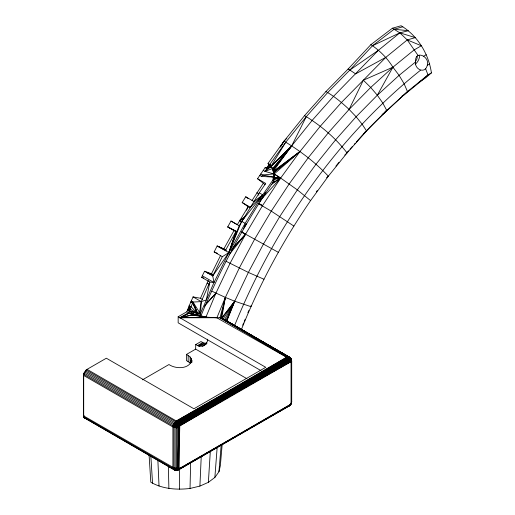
<?xml version="1.0" encoding="UTF-8"?>
<svg xmlns="http://www.w3.org/2000/svg" width="515" height="515" viewBox="0 0 515 515"><rect width="100%" height="100%" fill="white"/><g stroke="black" fill="none" stroke-linecap="round" stroke-linejoin="round"><path stroke-width="0.77" d="M290.898 404.185L179.78 468.405C179.233 470.253 176.761 470.44 175.158 470.189L175.139 424.965L176.407 423.684L289.243 359.805L290.898 361.53L291.052 362.663C293.074 360.32 289.7 355.331 286.765 357.198L177.308 421.573L176.407 422.487L176.407 470.356L178.879 469.699L289.243 405.981L291.284 403.741L291.702 401.7L291.702 361.24L291.284 359.2L290.267 357.79L221.669 318.122L219.976 317.742L179.909 317.761L188.567 312.785L196.209 314.845L198.983 313.622L179.909 317.761L189.127 313.081L192.79 315.167L205.955 317.105L216.873 317.8L287.673 357.854L289.243 359.805L290.145 362.142L291.052 362.663L291.052 403.123L290.666 404.693L288.516 406.206L290.273 405.138L291.284 403.741L291.702 401.7L291.554 400.947L291.419 403.084L289.791 405.434M220.446 318.013L286.765 357.198L175.486 421.573L173.355 424.688L172.905 426.967L172.905 467.427L173.355 469.184L176.407 470.356L177.308 469.835M291.554 360.487L291.548 402.434L290.273 405.138L178.151 469.925L176.407 470.285L173.928 469.693L84.029 417.614L83.578 415.856L83.578 375.396L84.022 373.118L86.16 370.002L87.074 369.339L177.308 421.573L178.879 423.523L178.879 469.699M415.547 61.98C414.408 69.248 424.92 74.244 427.173 65.746C430.534 56.515 414.594 49.202 415.547 61.98L399.099 75.351L377.321 95.211L356.116 116.757L335.632 139.803L315.991 164.246L297.335 189.881L279.761 216.577L263.403 244.142L248.365 272.429L234.724 301.217L223.22 318.83L289.23 356.953L290.685 358.26L290.273 360.648L179.78 425.86L178.872 427.431L177.643 470.182L290.145 404.687L289.803 405.46L179.78 468.405L176.407 469.487L173.027 468.399L83.7 416.828L83.713 415.238M84.022 373.118L84.016 374.708L84.022 373.118L173.935 424.959L176.407 427.81L178.872 427.431M84.029 417.614L84.048 416.011L84.029 417.614L174.643 469.925L175.158 470.189L173.027 468.399L173.935 467.884L176.407 468.264L178.866 467.89L179.78 468.405L177.643 470.182M175.486 469.841L176.407 470.285L173.928 469.693L173.928 423.523L84.602 371.952M83.7 416.828L83.7 374.283L173.027 425.853L173.935 424.959L175.139 424.965L174.643 422.48L85.316 370.909M265.798 192.346L263.873 195.777C239.578 233.347 218.727 273.079 201.558 314.388L200.773 314.929L200.638 313.12L199.524 312.483L197.483 313.448L189.147 310.326L189.237 305.685L193.061 296.878L200.483 298.288L202.44 299.415M173.928 423.523L178.879 423.523L179.78 425.86L178.866 467.89L176.394 470.073L175.139 469.931L176.407 469.487M149.093 455.015L150.805 482.207C162.56 489.044 176.774 490.061 190.035 488.452L190.634 462.779M177.681 468.174L177.643 423.665L178.151 422.48L287.673 357.854L288.844 357.571L289.939 358.137L291.419 359.837L291.702 361.24L289.797 357.487L223.22 318.83M241.213 330.006C259.296 284.402 282.857 241.065 310.571 200.605L297.335 189.881L280.662 178.055L274.469 177.591L273.735 181.383L259.747 201.629M190.035 488.452L199.904 486.089L201.236 456.496M191.651 362.579C192.623 358.813 189.572 355.871 186.411 354.468L186.411 360.526L190.125 363.017L191.342 358.678L191.348 362.457M199.904 486.089L208.369 482.33L210.332 451.146M208.369 482.33L214.864 477.45L217.195 446.988M214.864 477.45L218.939 471.753L221.154 445.404M222.19 444.2L220.356 465.65L218.939 471.753M251.133 305.363L250.947 306.65L234.724 301.217L221.856 318.212L288.516 356.74L289.939 358.137L290.145 362.142L179.78 425.86L175.145 426.253L173.027 425.853M272.628 182.291L273.735 181.383C274.051 175.023 274.257 167.002 268.006 163.422L284.016 141.181L304.532 115.65L325.937 91.561L348.108 69.049L370.871 44.657L392.385 28.222L401.082 25.75C417.652 35.69 428.673 53.908 431.422 72.879L425.847 77.707L419.249 82.072M191.567 362.618L191.773 360.513C188.902 369.455 175.583 369.055 168.952 364.543L142.481 379.832M208.678 285.651L208.897 284.126L207.146 283.115L208.375 280.295M207.693 339.185L207.378 341.342L205.504 344.496L202.614 346.183L198.932 346.202L195.681 344.599L195.681 349.119L246.891 378.686M200.773 314.929L198.384 313.551L199.524 312.483L201.243 301.61L209.83 282.033L213.97 282.529L228.834 252.633L245.127 223.336L262.74 194.863L272.641 180.43L273.465 177.076L262.508 175.023L260.757 174.019L257.526 178.724L265.096 184.647M83.578 375.396L172.905 426.967L176.407 427.81L178.885 424.959L290.145 362.142L290.898 361.53L291.419 359.837L290.685 358.26M392.385 28.222L399.84 32.851L407.249 39.919L421.36 45.758L414.131 49.929L392.906 67.195L370.703 87.46L349.093 109.405L328.222 132.883L308.208 157.796L289.179 183.932L271.276 211.144L254.603 239.243L239.269 268.083L225.364 297.413L221.669 318.122L287.666 356.805L288.844 357.571L288.516 358.762L178.879 423.523L289.803 360.97L179.439 424.682L289.243 359.805L289.791 358.916L290.666 359.734M211.736 291.11L225.364 297.413L220.935 317.948L287.666 356.805L287.673 357.854L177.308 421.573L175.486 421.573L86.16 370.002M291.284 359.2L289.797 357.487M226.793 320.922L234.724 301.217L225.364 297.413L219.976 317.742L287.666 356.805M193.061 296.878L201.243 301.61L200.638 313.12L213.97 282.529L212.753 275.976L228.834 252.633L236.166 231.184L227.72 226.928L231.003 221.032L239.269 225.821M191.258 301.05L193.003 302.06L201.243 301.61L206.341 299.91L209.83 282.033L201.648 277.308L202.305 275.795L204.571 271.251L212.753 275.976L222.338 256.67L228.834 252.633L236.166 231.184M260.873 370.568L178.158 322.815L178.158 316.751L186.816 311.775L189.237 305.685L190.988 306.689L197.483 313.448L195.011 314.684L192.082 314.762L179.909 317.761L189.23 313.139L205.955 317.105L215.927 293.17L230.025 263.41L245.584 234.177L262.489 205.665L280.662 178.055L299.949 151.552L320.253 126.291L341.426 102.466L385.857 57.326L407.249 39.919L415.302 37.614L399.84 32.851L372.622 45.661L349.852 70.059L327.688 92.565L306.283 116.66L285.761 142.192L269.751 164.433L270.826 165.412L268.006 163.422M222.338 256.67L214.156 251.944L217.156 245.925L228.834 252.633L239.185 225.757L259.257 192.855L265.708 183.449L257.526 178.724M190.795 302.118L192.546 303.123L189.127 311.292L197.483 313.448L193.003 302.06L192.81 302.505L197.483 313.448L189.179 308.491L187.383 310.281L195.011 314.684L198.983 313.622M226.735 320.787L234.724 301.217L221.669 318.122L289.803 357.462L290.151 358.234M228.834 252.633L241.644 221.328L262.74 194.863L259.257 192.855M216.873 317.8L225.364 297.413M234.595 325.519C274.675 227.263 337.222 136.803 420.446 70.278M242.713 325.158L243.621 322.969M244.232 321.508L245.146 319.319M247.882 312.747L248.797 310.558M200.483 298.288L207.146 283.115M197.258 313.757L196.691 315.026L192.79 315.167L196.209 314.845L205.955 317.105L179.909 317.761M246.556 210.21L248.166 206.702L242.185 202.53L245.732 196.775L253.921 201.5L262.74 194.863L250.367 207.255L242.185 202.53M225.898 320.246L234.724 301.217L224.546 319.783M310.571 200.605L328.345 176.188L347.052 152.923L366.551 130.977L362.051 124.076L356.116 116.757L349.093 109.405L363.352 80.211L392.906 67.195L399.099 75.351L404.043 83.636L407.487 91.548C389.977 107.867 372.004 123.8 356.38 142.005M204.571 271.251L211.498 273.748L220.568 255.485M260.79 199.865L280.662 178.055L274.45 177.475L274.373 174.476L273.517 170.819L291.683 145.854L306.283 116.66L304.532 115.65M265.676 192.198L262.431 197.535M197.148 313.609L196.234 315.154L194.94 315.006L205.955 317.105M231.003 221.032L237.306 224.688L248.166 206.702L250.129 207.835M217.156 245.925L223.877 248.809L234.125 230.411L227.72 226.928L235.902 231.653L225.338 250.651M365.225 131.859L363.764 133.694L386.752 110.455L382.774 103.039L377.321 95.211L392.906 67.195C387.344 58.156 379.71 50.476 370.871 44.657M280.707 146.601L284.016 141.181L286.829 138.329M326.568 177.727L328.345 176.188C315.862 162.92 301.275 151.7 285.761 142.192L270.993 166.229L266.834 168.733L265.019 171.36L263.274 170.349L260.757 174.019M252.015 200.502L263.133 183.514M243.363 228.776L246.35 224.089L244.85 225.763L246.35 224.089M280.173 147.155L284.016 141.181L285.761 142.192M263.274 170.349L265.083 167.723L266.834 168.733L269.339 164.98L270.993 166.229L291.683 145.854L312.161 120.381L333.527 96.337L378.345 50.341L399.84 32.851L408.401 30.733L394.136 29.226L372.622 45.661M265.083 167.723L267.002 167.439L269.075 164.401L269.081 165.952M259.779 175.441L261.53 176.452L262.508 175.023L273.748 173.928L280.662 178.055L271.102 184.692M291.284 402.299L291.702 401.7M197.567 313.79L196.691 315.026L197.734 313.841M316.281 191.857L317.221 190.569M197.657 313.738L196.691 315.026L197.689 313.777M177.681 427.72L178.789 426.253M274.45 177.475L273.748 173.928L265.019 171.36L271.218 166.493L273.15 169.815L291.683 145.854L271.218 166.493L266.834 168.733L271.025 166.339L291.683 145.854L273.214 169.982L274.373 174.476L274.456 177.714L280.662 178.055L272.467 182.896M229.04 254.835L245.584 234.177L278.261 252.292M335.922 166.094L338.876 162.418M266.834 168.733L271.115 166.403L291.683 145.854L272.86 169.004L272.583 168.508L265.019 171.36M291.683 145.854L272.583 168.508L273.748 173.928M382.046 114.298L383.424 113.731L386.475 110.178M204.494 306.168L215.927 293.17L206.457 303.284M346.363 153.29L348.475 150.914M350.052 149.131L352.163 146.756M354.275 144.38L355.331 143.196M231.235 250.271L245.584 234.177L241.651 231.641M232.078 248.848L245.584 234.177L241.335 232.194M173.935 424.959L175.158 423.671M189.237 305.685L189.784 307.893L189.179 308.491L189.507 310.339M383.424 113.731L407.487 91.548L427.978 74.862L431.422 72.879M173.935 427.424L176.394 424.959L178.885 424.959L179.78 425.86M344.78 155.073L347.052 152.923C335.947 138.387 321.772 126.31 306.283 116.66M289.243 405.981L289.803 405.46M178.789 468.908L176.407 470.356M261.53 176.452L273.465 177.076L274.276 179.259L280.662 178.055L274.244 173.916L299.949 151.552L273.677 171.167L272.583 168.508M173.935 469.448L175.145 469.352L176.407 468.264L177.643 469.352M299.949 151.552L273.941 172.467L273.439 171.044L273.729 171.276L299.949 151.552L273.896 172.242L273.439 171.044L274.244 173.916M241.728 221.592L239.681 220.414L245.558 216.191M348.108 69.049L349.852 70.059L378.345 50.341M202.614 346.183L206.515 343.878M290.808 404.024L291.284 403.741L291.052 403.123M234.306 437.222L235.69 436.417M423.729 56.167L426.246 54.712M427.289 65.296L429.671 63.924M87.074 369.339L106.347 358.215L193.923 408.775L265.74 367.317L178.158 316.751M195.681 344.599L200.94 341.561L204.146 343.144L207.082 343.112M202.691 342.572L197.425 345.61L204.146 343.144L198.932 346.202L206.335 343.621M186.411 354.468L195.681 349.119M178.879 423.523L289.243 359.805M287.673 357.854L176.4 420.91M177.308 421.573L289.939 358.137M385.857 57.326L355.633 73.877L349.852 70.059M239.681 220.414L244.58 217.806M402.131 95.764L403.625 95.301L423.826 78.872L427.978 74.862L425.538 68.604M394.136 29.226L402.833 26.761M195.867 314.935L196.209 314.845L194.94 315.006L196.099 314.961M198.384 313.551L199.846 313.204M176.394 470.073L179.439 469.178L179.484 489.25M175.139 424.965L176.394 424.959L177.643 426.253M177.675 424.965L174.643 422.48L178.151 422.48L288.516 358.762L289.791 358.916M290.273 360.648L291.284 360.642L291.548 361.974L290.898 361.53M187.383 310.281L189.147 310.326M84.602 418.122L85.316 418.354M201.648 277.308L203.76 277.991M263.931 279.22L248.365 272.429L225.905 261.202M214.156 251.944L217.536 253.361M213.229 275.313L206.315 272.261L213.596 275.538M226.136 250.451L218.901 246.936L226.046 250.457M258.478 203.631L271.276 211.144L293.84 226.04M189.127 313.081L186.816 311.775M258.633 203.451L262.489 205.665L258.672 203.348M325.937 91.561C334.46 96.376 341.986 102.73 349.093 109.405M268.669 164.993L269.834 165.669M267.002 167.439L268.167 168.115M256.792 192.764L258.543 193.775L258.845 195.294M241.644 221.328L245.127 223.336M239.546 220.671L241.509 221.798M234.125 230.411L236.089 231.538M223.877 248.809L225.84 249.942M211.498 273.748L213.461 274.881M202.305 275.795L213.97 282.529M191.162 301.281L192.913 302.292L197.483 313.448L192.546 303.123M191.065 301.494L192.81 302.505M83.578 415.856L173.935 467.884L175.145 469.352M273.465 177.076L274.444 177.958L280.662 178.055L274.283 179.059L273.465 177.076L274.456 177.714M245.732 196.775L248.088 198.52M272.641 180.43L273.735 181.383M173.355 469.184L173.928 469.693M269.339 164.98L269.892 165.489M363.352 80.211L370.703 87.46L377.321 95.211M175.486 421.573L176.407 422.487M177.643 423.665L178.885 424.959M418.109 55.504L407.249 39.919M290.267 357.79L290.885 358.768M193.003 302.06L199.524 312.483M416.931 56.27L417.034 56.425A3.714 2.144 -60 0 1 415.483 61.221M288.516 356.74L288.844 357.571M290.808 358.904L291.284 360.642M189.784 307.893L190.054 308.974M150.844 456.026L152.549 483.218M157.886 460.494L159.032 486.089M168.36 465.972L168.894 488.445M191.773 360.513L191.773 362.785M190.125 356.959L190.125 363.017M188.162 355.479L188.162 361.536M419.538 55.729A7.036 4.062 -60 0 1 415.264 64.188"/></g></svg>
